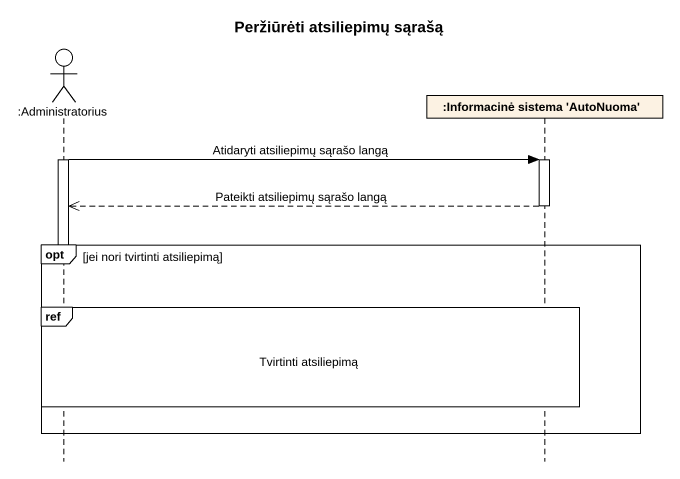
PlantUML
@startuml
title Peržiūrėti atsiliepimų sąrašą
hide footbox
actor ":Administratorius" as Administratorius
participant ":Informacinė sistema 'AutoNuoma'" as Informacinė_sistema

activate Administratorius
Administratorius -> Informacinė_sistema : Atidaryti atsiliepimų sąrašo langą
activate Informacinė_sistema
Informacinė_sistema -->> Administratorius : Pateikti atsiliepimų sąrašo langą
deactivate Informacinė_sistema
opt jei nori tvirtinti atsiliepimą
  deactivate Administratorius
  ref over Administratorius, Informacinė_sistema : Tvirtinti atsiliepimą
end
@enduml
